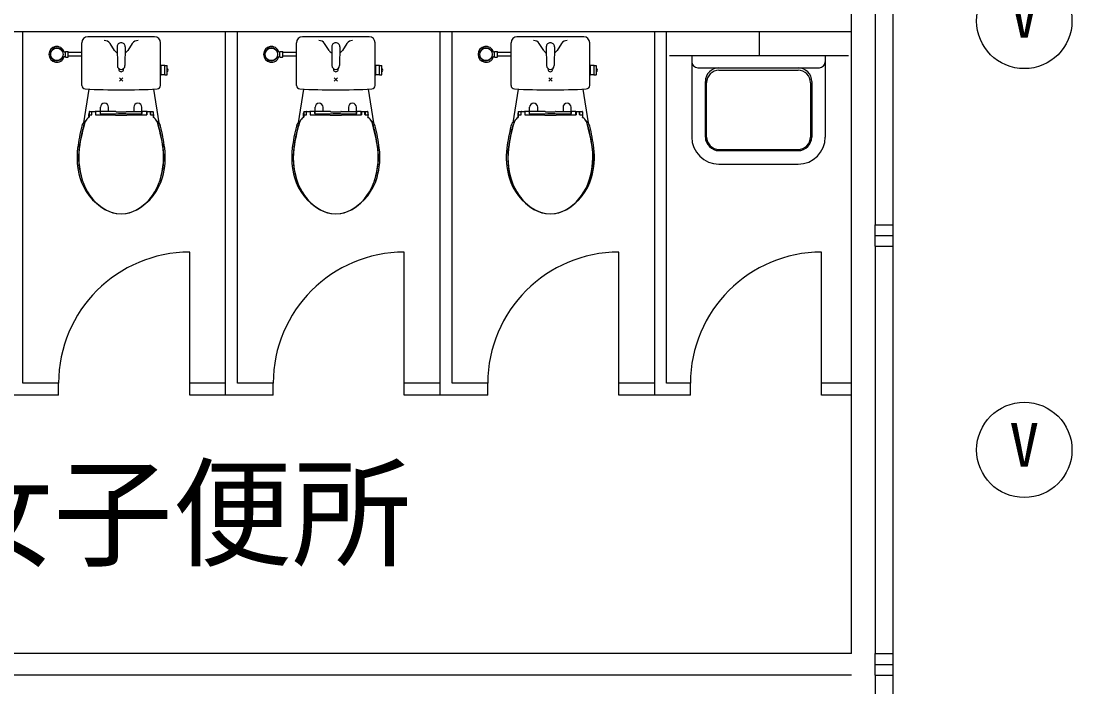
# Model space of a CAD drawing. Units: millimetres at full size, sheet at 1:100. Extents: x -84100 to 167013, y -59450 to 59350.
# Drawn here: x -19736 to -15328, y 35705 to 38500 of the extents above; entities that cross this region are included whole.
import ezdxf
from ezdxf.enums import TextEntityAlignment as Align

# ---------------------------------------------------------------- set-up
doc = ezdxf.new("R2010")
doc.units = ezdxf.units.MM
doc.header["$LTSCALE"] = 100
for name, color, linetype, lineweight in [('0-4_通り芯', 3, 'Continuous', 9), ('0-7_作図線', 7, 'Continuous', 9), ('0-B_部屋面積', 4, 'Continuous', 9), ('3-3', 4, 'Continuous', 9)]:
    doc.layers.add(name, color=color, linetype=linetype, lineweight=lineweight)
doc.layers.add('1-E', color=7, linetype='Continuous')
doc.styles.add('ＭＳ ゴシック', font='')
doc.styles.get('ＭＳ ゴシック').set_extended_font_data('MS Gothic')

msp = doc.modelspace()

# ---------------------------------------------------------------- linework, layer by layer
at = {"layer": '0-4_通り芯'}
for p, q in [((-16253.5, 35845.1), (-16253.5, 41200.1)), ((-16153.5, 39355.1), (-16153.5, 37645.1)), ((-16078.5, 37645.1), (-16078.5, 39355.1)), ((-16253.5, 38455.1), (-22443.5, 38455.1)), ((-16153.5, 37555.1), (-16153.5, 35845.1)), ((-16078.5, 35845.1), (-16078.5, 37555.1)), ((-16253.5, 35845.1), (-22308.5, 35845.1)), ((-16253.5, 35755.1), (-22398.5, 35755.1)), ((-16153.5, 35755.1), (-16153.5, 34045.1)), ((-16078.5, 34045.1), (-16078.5, 35755.1))]:
    msp.add_line(p, q, dxfattribs=at)
at = {"layer": '0-7_作図線'}
for p, q in [((-16153.5, 37555.1), (-16153.5, 37645.1)), ((-16153.5, 37645.1), (-16078.5, 37645.1)), ((-16078.5, 37555.1), (-16078.5, 37645.1)), ((-16153.5, 37600.1), (-16078.5, 37600.1)), ((-16153.5, 37555.1), (-16078.5, 37555.1)), ((-16153.5, 35755.1), (-16153.5, 35845.1)), ((-16153.5, 35845.1), (-16078.5, 35845.1)), ((-16078.5, 35755.1), (-16078.5, 35845.1)), ((-16153.5, 35800.1), (-16078.5, 35800.1)), ((-16153.5, 35755.1), (-16078.5, 35755.1))]:
    msp.add_line(p, q, dxfattribs=at)
at = {"layer": '0-B_部屋面積'}
for p, q in [((-19728.5, 36980.1), (-19728.5, 38455.1)), ((-19176, 38434.1), (-19456, 38434.1)), ((-18878.5, 36930.1), (-18878.5, 38455.1)), ((-18828.5, 36980.1), (-18828.5, 38455.1)), ((-18276, 38434.1), (-18556, 38434.1)), ((-17978.5, 36930.1), (-17978.5, 38455.1)), ((-17928.5, 36980.1), (-17928.5, 38455.1)), ((-17376, 38434.1), (-17656, 38434.1)), ((-17078.5, 36930.1), (-17078.5, 38455.1)), ((-17028.5, 36980.1), (-17028.5, 38455.1)), ((-16641, 38455.1), (-16641, 38355.1)), ((-19481, 38229.9), (-19481, 38409.1)), ((-19344, 38376.5), (-19362.7, 38406.1)), ((-19333, 38391.9), (-19332, 38313)), ((-19299, 38391.9), (-19300, 38313)), ((-19269.4, 38406.1), (-19288.1, 38376.5)), ((-19151, 38229.9), (-19151, 38409.1)), ((-18581, 38229.9), (-18581, 38409.1)), ((-18444, 38376.5), (-18462.7, 38406.1)), ((-18433, 38391.9), (-18432, 38313)), ((-18399, 38391.9), (-18400, 38313)), ((-18369.4, 38406.1), (-18388.1, 38376.5)), ((-18251, 38229.9), (-18251, 38409.1)), ((-17681, 38229.9), (-17681, 38409.1)), ((-17544, 38376.5), (-17562.7, 38406.1)), ((-17533, 38391.9), (-17532, 38313)), ((-17499, 38391.9), (-17500, 38313)), ((-17469.4, 38406.1), (-17488.1, 38376.5)), ((-17351, 38229.9), (-17351, 38409.1)), ((-19550, 38371), (-19549.3, 38371.8)), ((-19550, 38349), (-19550, 38371)), ((-19550, 38349), (-19549.3, 38348.3)), ((-19549.3, 38371.8), (-19538.8, 38371.8)), ((-19549.3, 38348.3), (-19538.8, 38348.3)), ((-19538, 38371), (-19538.8, 38371.8)), ((-19538, 38349), (-19538.8, 38348.3)), ((-19538, 38349), (-19538, 38371)), ((-19481, 38367.4), (-19538, 38367.4)), ((-19481, 38352.8), (-19538, 38352.8)), ((-18650, 38371), (-18649.3, 38371.8)), ((-18650, 38349), (-18650, 38371)), ((-18650, 38349), (-18649.3, 38348.3)), ((-18649.3, 38371.8), (-18638.8, 38371.8)), ((-18649.3, 38348.3), (-18638.8, 38348.3)), ((-18638, 38371), (-18638.8, 38371.8)), ((-18638, 38349), (-18638.8, 38348.3)), ((-18638, 38349), (-18638, 38371)), ((-18581, 38367.4), (-18638, 38367.4)), ((-18581, 38352.8), (-18638, 38352.8)), ((-17750, 38371), (-17749.3, 38371.8)), ((-17750, 38349), (-17750, 38371)), ((-17750, 38349), (-17749.3, 38348.3)), ((-17749.3, 38371.8), (-17738.8, 38371.8)), ((-17749.3, 38348.3), (-17738.8, 38348.3)), ((-17738, 38371), (-17738.8, 38371.8)), ((-17738, 38349), (-17738.8, 38348.3)), ((-17738, 38349), (-17738, 38371)), ((-17681, 38367.4), (-17738, 38367.4)), ((-17681, 38352.8), (-17738, 38352.8)), ((-17016, 38355.1), (-16266, 38355.1)), ((-16923, 38355.1), (-16923, 38013.1)), ((-16363, 38355.1), (-16363, 38013.1)), ((-19149, 38309.6), (-19151, 38309.6)), ((-19149, 38312.6), (-19149, 38274.6)), ((-19133.3, 38313.1), (-19148, 38313.6)), ((-19133, 38274.3), (-19133, 38312.8)), ((-19133, 38312.8), (-19124, 38312.8)), ((-19123, 38275.3), (-19123, 38311.8)), ((-18249, 38309.6), (-18251, 38309.6)), ((-18249, 38312.6), (-18249, 38274.6)), ((-18233.3, 38313.1), (-18248, 38313.6)), ((-18233, 38274.3), (-18233, 38312.8)), ((-18233, 38312.8), (-18224, 38312.8)), ((-18223, 38275.3), (-18223, 38311.8)), ((-17349, 38309.6), (-17351, 38309.6)), ((-17349, 38312.6), (-17349, 38274.6)), ((-17333.3, 38313.1), (-17348, 38313.6)), ((-17333, 38274.3), (-17333, 38312.8)), ((-17333, 38312.8), (-17324, 38312.8)), ((-17323, 38275.3), (-17323, 38311.8)), ((-16898, 38304.1), (-16388, 38304.1)), ((-19308.9, 38262.2), (-19323.1, 38248)), ((-19308.9, 38248), (-19323.1, 38262.2)), ((-19149, 38277.6), (-19151, 38277.6)), ((-19133.3, 38274.1), (-19148, 38273.6)), ((-19133, 38274.3), (-19124, 38274.3)), ((-18408.9, 38262.2), (-18423.1, 38248)), ((-18408.9, 38248), (-18423.1, 38262.2)), ((-18249, 38277.6), (-18251, 38277.6)), ((-18233.3, 38274.1), (-18248, 38273.6)), ((-18233, 38274.3), (-18224, 38274.3)), ((-17508.9, 38262.2), (-17523.1, 38248)), ((-17508.9, 38248), (-17523.1, 38262.2)), ((-17349, 38277.6), (-17351, 38277.6)), ((-17333.3, 38274.1), (-17348, 38273.6)), ((-17333, 38274.3), (-17324, 38274.3)), ((-16809, 38293.1), (-16477, 38293.1)), ((-19451.5, 38214.1), (-19474.1, 38073.1)), ((-19180.5, 38214.1), (-19157.9, 38073.1)), ((-18551.5, 38214.1), (-18574.1, 38073.1)), ((-18280.5, 38214.1), (-18257.9, 38073.1)), ((-17651.5, 38214.1), (-17674.1, 38073.1)), ((-17380.5, 38214.1), (-17357.9, 38073.1)), ((-16866, 38013.1), (-16866, 38246.1)), ((-16861, 38013.1), (-16861, 38241.1)), ((-16425, 38241.1), (-16425, 38013.1)), ((-16420, 38246.1), (-16420, 38013.1)), ((-19403, 38110.4), (-19403, 38138.1)), ((-19369.1, 38120.1), (-19369.1, 38125.1)), ((-19369, 38125.1), (-19369, 38138.1)), ((-19263, 38138.1), (-19263, 38125.1)), ((-19262.9, 38125.1), (-19262.9, 38120.1)), ((-19229, 38110.4), (-19229, 38138.1)), ((-18503, 38110.4), (-18503, 38138.1)), ((-18469.1, 38120.1), (-18469.1, 38125.1)), ((-18469, 38125.1), (-18469, 38138.1)), ((-18363, 38138.1), (-18363, 38125.1)), ((-18362.9, 38125.1), (-18362.9, 38120.1)), ((-18329, 38110.4), (-18329, 38138.1)), ((-17603, 38110.4), (-17603, 38138.1)), ((-17569.1, 38120.1), (-17569.1, 38125.1)), ((-17569, 38125.1), (-17569, 38138.1)), ((-17463, 38138.1), (-17463, 38125.1)), ((-17462.9, 38125.1), (-17462.9, 38120.1)), ((-17429, 38110.4), (-17429, 38138.1)), ((-19450.5, 38119.1), (-19450.5, 38097.3)), ((-19450.5, 38106.1), (-19440.5, 38106.1)), ((-19449.5, 38120.1), (-19438.7, 38120.1)), ((-19448.8, 38106.1), (-19440.7, 38106.3)), ((-19438.7, 38108.3), (-19438.7, 38120.1)), ((-19438.5, 38108.1), (-19438.5, 38119.1)), ((-19437.5, 38120.1), (-19424.5, 38120.1)), ((-19423.5, 38119.1), (-19423.5, 38105.7)), ((-19423.5, 38105.7), (-19423.3, 38105.7)), ((-19423.3, 38119.1), (-19423.3, 38105.7)), ((-19423.3, 38105.7), (-19346, 38105.7)), ((-19404.3, 38120.1), (-19422.3, 38120.1)), ((-19403.3, 38111.4), (-19403.3, 38119.1)), ((-19339, 38120.1), (-19402, 38120.1)), ((-19327, 38110.1), (-19401.2, 38109.4)), ((-19334.7, 38119.1), (-19297.4, 38119.1)), ((-19316, 38110.1), (-19327, 38110.1)), ((-19305, 38110.1), (-19316, 38110.1)), ((-19296, 38110), (-19305, 38110.1)), ((-19230.8, 38109.4), (-19296, 38110)), ((-19293, 38120.1), (-19230, 38120.1)), ((-19286, 38105.7), (-19208.8, 38105.7)), ((-19228.8, 38119.1), (-19228.8, 38111.4)), ((-19209.8, 38120.1), (-19227.8, 38120.1)), ((-19208.8, 38105.7), (-19208.8, 38119.1)), ((-19208.8, 38105.7), (-19208.5, 38105.7)), ((-19208.5, 38119.1), (-19208.5, 38105.7)), ((-19207.5, 38120.1), (-19194.5, 38120.1)), ((-19193.5, 38108.1), (-19193.5, 38119.1)), ((-19193.3, 38120.1), (-19193.3, 38108.3)), ((-19193.3, 38120.1), (-19182.5, 38120.1)), ((-19191.5, 38106.1), (-19181.5, 38106.1)), ((-19191.4, 38106.3), (-19183.2, 38106.1)), ((-19181.5, 38119.1), (-19181.5, 38097.3)), ((-18550.5, 38119.1), (-18550.5, 38097.3)), ((-18550.5, 38106.1), (-18540.5, 38106.1)), ((-18549.5, 38120.1), (-18538.7, 38120.1)), ((-18548.8, 38106.1), (-18540.7, 38106.3)), ((-18538.7, 38108.3), (-18538.7, 38120.1)), ((-18538.5, 38108.1), (-18538.5, 38119.1)), ((-18537.5, 38120.1), (-18524.5, 38120.1)), ((-18523.5, 38119.1), (-18523.5, 38105.7)), ((-18523.5, 38105.7), (-18523.3, 38105.7)), ((-18523.3, 38119.1), (-18523.3, 38105.7)), ((-18523.3, 38105.7), (-18446, 38105.7)), ((-18504.3, 38120.1), (-18522.3, 38120.1)), ((-18503.3, 38111.4), (-18503.3, 38119.1)), ((-18439, 38120.1), (-18502, 38120.1)), ((-18427, 38110.1), (-18501.2, 38109.4)), ((-18434.7, 38119.1), (-18397.4, 38119.1)), ((-18416, 38110.1), (-18427, 38110.1)), ((-18405, 38110.1), (-18416, 38110.1)), ((-18396, 38110), (-18405, 38110.1)), ((-18330.8, 38109.4), (-18396, 38110)), ((-18393, 38120.1), (-18330, 38120.1)), ((-18386, 38105.7), (-18308.8, 38105.7)), ((-18328.8, 38119.1), (-18328.8, 38111.4)), ((-18309.8, 38120.1), (-18327.8, 38120.1)), ((-18308.8, 38105.7), (-18308.8, 38119.1)), ((-18308.8, 38105.7), (-18308.5, 38105.7)), ((-18308.5, 38119.1), (-18308.5, 38105.7)), ((-18307.5, 38120.1), (-18294.5, 38120.1)), ((-18293.5, 38108.1), (-18293.5, 38119.1)), ((-18293.3, 38120.1), (-18293.3, 38108.3)), ((-18293.3, 38120.1), (-18282.5, 38120.1)), ((-18291.5, 38106.1), (-18281.5, 38106.1)), ((-18291.4, 38106.3), (-18283.2, 38106.1)), ((-18281.5, 38119.1), (-18281.5, 38097.3)), ((-17650.5, 38119.1), (-17650.5, 38097.3)), ((-17650.5, 38106.1), (-17640.5, 38106.1)), ((-17649.5, 38120.1), (-17638.7, 38120.1)), ((-17648.8, 38106.1), (-17640.7, 38106.3)), ((-17638.7, 38108.3), (-17638.7, 38120.1)), ((-17638.5, 38108.1), (-17638.5, 38119.1)), ((-17637.5, 38120.1), (-17624.5, 38120.1)), ((-17623.5, 38119.1), (-17623.5, 38105.7)), ((-17623.5, 38105.7), (-17623.3, 38105.7)), ((-17623.3, 38119.1), (-17623.3, 38105.7)), ((-17623.3, 38105.7), (-17546, 38105.7)), ((-17604.3, 38120.1), (-17622.3, 38120.1)), ((-17603.3, 38111.4), (-17603.3, 38119.1)), ((-17539, 38120.1), (-17602, 38120.1)), ((-17527, 38110.1), (-17601.2, 38109.4)), ((-17534.7, 38119.1), (-17497.4, 38119.1)), ((-17516, 38110.1), (-17527, 38110.1)), ((-17505, 38110.1), (-17516, 38110.1)), ((-17496, 38110), (-17505, 38110.1)), ((-17430.8, 38109.4), (-17496, 38110)), ((-17493, 38120.1), (-17430, 38120.1)), ((-17486, 38105.7), (-17408.8, 38105.7)), ((-17428.8, 38119.1), (-17428.8, 38111.4)), ((-17409.8, 38120.1), (-17427.8, 38120.1)), ((-17408.8, 38105.7), (-17408.8, 38119.1)), ((-17408.8, 38105.7), (-17408.5, 38105.7)), ((-17408.5, 38119.1), (-17408.5, 38105.7)), ((-17407.5, 38120.1), (-17394.5, 38120.1)), ((-17393.5, 38108.1), (-17393.5, 38119.1)), ((-17393.3, 38120.1), (-17393.3, 38108.3)), ((-17393.3, 38120.1), (-17382.5, 38120.1)), ((-17391.5, 38106.1), (-17381.5, 38106.1)), ((-17391.4, 38106.3), (-17383.2, 38106.1)), ((-17381.5, 38119.1), (-17381.5, 38097.3)), ((-16809, 37961.1), (-16477, 37961.1)), ((-16809, 37956.1), (-16477, 37956.1)), ((-16809, 37899.1), (-16477, 37899.1)), ((-19028.5, 36930.1), (-19028.5, 37530.1)), ((-18128.5, 36930.1), (-18128.5, 37530.1)), ((-17228.5, 36930.1), (-17228.5, 37530.1)), ((-19578.5, 36980.1), (-19728.5, 36980.1)), ((-19578.5, 36930.1), (-19578.5, 36980.1)), ((-18878.5, 36980.1), (-19028.5, 36980.1)), ((-18678.5, 36980.1), (-18828.5, 36980.1)), ((-18678.5, 36930.1), (-18678.5, 36980.1)), ((-17978.5, 36980.1), (-18128.5, 36980.1)), ((-17778.5, 36980.1), (-17928.5, 36980.1)), ((-17778.5, 36930.1), (-17778.5, 36980.1)), ((-17078.5, 36980.1), (-17228.5, 36980.1)), ((-16928.5, 36980.1), (-17028.5, 36980.1)), ((-16928.5, 36930.1), (-16928.5, 36980.1)), ((-16253.5, 36980.1), (-16378.5, 36980.1)), ((-19578.5, 36930.1), (-19778.5, 36930.1)), ((-18878.5, 36930.1), (-19028.5, 36930.1)), ((-18678.5, 36930.1), (-18878.5, 36930.1)), ((-17978.5, 36930.1), (-18128.5, 36930.1)), ((-17778.5, 36930.1), (-17978.5, 36930.1)), ((-17078.5, 36930.1), (-17228.5, 36930.1)), ((-16928.5, 36930.1), (-17078.5, 36930.1))]:
    msp.add_line(p, q, dxfattribs=at)
for points in [[(-19346, 38105.7), (-19345, 38105.7), (-19343.9, 38105.7), (-19342.6, 38105.7), (-19341.2, 38105.7), (-19339.6, 38105.6), (-19337.9, 38105.6), (-19336, 38105.6), (-19334, 38105.6), (-19331.8, 38105.6), (-19329.5, 38105.6), (-19327, 38105.6), (-19321.5, 38105.6), (-19316, 38105.6), (-19310.5, 38105.6), (-19305, 38105.6), (-19302.5, 38105.6), (-19300.2, 38105.6), (-19298.1, 38105.6), (-19296, 38105.6), (-19294.1, 38105.6), (-19292.4, 38105.6), (-19290.8, 38105.7), (-19289.4, 38105.7), (-19288.1, 38105.7), (-19287, 38105.7), (-19286, 38105.7)], [(-18446, 38105.7), (-18445, 38105.7), (-18443.9, 38105.7), (-18442.6, 38105.7), (-18441.2, 38105.7), (-18439.6, 38105.6), (-18437.9, 38105.6), (-18436, 38105.6), (-18434, 38105.6), (-18431.8, 38105.6), (-18429.5, 38105.6), (-18427, 38105.6), (-18421.5, 38105.6), (-18416, 38105.6), (-18410.5, 38105.6), (-18405, 38105.6), (-18402.5, 38105.6), (-18400.2, 38105.6), (-18398.1, 38105.6), (-18396, 38105.6), (-18394.1, 38105.6), (-18392.4, 38105.6), (-18390.8, 38105.7), (-18389.4, 38105.7), (-18388.1, 38105.7), (-18387, 38105.7), (-18386, 38105.7)], [(-17546, 38105.7), (-17545, 38105.7), (-17543.9, 38105.7), (-17542.6, 38105.7), (-17541.2, 38105.7), (-17539.6, 38105.6), (-17537.9, 38105.6), (-17536, 38105.6), (-17534, 38105.6), (-17531.8, 38105.6), (-17529.5, 38105.6), (-17527, 38105.6), (-17521.5, 38105.6), (-17516, 38105.6), (-17510.5, 38105.6), (-17505, 38105.6), (-17502.5, 38105.6), (-17500.2, 38105.6), (-17498.1, 38105.6), (-17496, 38105.6), (-17494.1, 38105.6), (-17492.4, 38105.6), (-17490.8, 38105.7), (-17489.4, 38105.7), (-17488.1, 38105.7), (-17487, 38105.7), (-17486, 38105.7)], [(-16253.5, 36930.1), (-16378.5, 36930.1), (-16378.5, 37530.1)]]:
    msp.add_lwpolyline(points, dxfattribs=at)
for centre in [(-19586, 38360.1), (-18686, 38360.1), (-17786, 38360.1)]:
    msp.add_circle(centre, 26.2, dxfattribs=at)
for centre, radius, start, end in [((-19456, 38409.1), 25, 90, 180), ((-19176, 38409.1), 25, 0, 90), ((-18556, 38409.1), 25, 90, 180), ((-18276, 38409.1), 25, 0, 90), ((-17656, 38409.1), 25, 90, 180), ((-17376, 38409.1), 25, 0, 90), ((-19586, 38360.1), 33, 19.0987, 340.7532), ((-19386.6, 38388.1), 30, 37, 90), ((-19316, 38392.1), 17, 90, 180.7285), ((-19316, 38392.1), 17, 359.2714, 90), ((-19245.4, 38388.1), 30, 90, 143), ((-18686, 38360.1), 33, 19.0987, 340.7532), ((-18486.6, 38388.1), 30, 37, 90), ((-18416, 38392.1), 17, 90, 180.7285), ((-18416, 38392.1), 17, 359.2714, 90), ((-18345.4, 38388.1), 30, 90, 143), ((-17786, 38360.1), 33, 19.0987, 340.7532), ((-17586.6, 38388.1), 30, 37, 90), ((-17516, 38392.1), 17, 90, 180.7285), ((-17516, 38392.1), 17, 359.2714, 90), ((-17445.4, 38388.1), 30, 90, 143), ((-19586, 38360.1), 27, 39.9937, 319.8582), ((-19550.1, 38329.8), 20, 90, 139.8582), ((-19550, 38390.3), 20, 219.9937, 270), ((-19316, 38394.1), 33, 212.1017, 239.6694), ((-19316, 38394.1), 33, 300.3305, 327.8983), ((-18686, 38360.1), 27, 39.9937, 319.8582), ((-18650.1, 38329.8), 20, 90, 139.8582), ((-18650, 38390.3), 20, 219.9937, 270), ((-18416, 38394.1), 33, 212.1017, 239.6694), ((-18416, 38394.1), 33, 300.3305, 327.8983), ((-17786, 38360.1), 27, 39.9937, 319.8582), ((-17750.1, 38329.8), 20, 90, 139.8582), ((-17750, 38390.3), 20, 219.9937, 270), ((-17516, 38394.1), 33, 212.1017, 239.6694), ((-17516, 38394.1), 33, 300.3305, 327.8983), ((-19316, 38313), 16, 180, 0), ((-19148, 38312.6), 1, 88.2101, 180), ((-19133.3, 38312.8), 0.3, 0, 88.2101), ((-19124, 38311.8), 1, 0, 90), ((-18416, 38313), 16, 180, 0), ((-18248, 38312.6), 1, 88.2101, 180), ((-18233.3, 38312.8), 0.3, 0, 88.2101), ((-18224, 38311.8), 1, 0, 90), ((-17516, 38313), 16, 180, 0), ((-17348, 38312.6), 1, 88.2101, 180), ((-17333.3, 38312.8), 0.3, 0, 88.2101), ((-17324, 38311.8), 1, 0, 90), ((-16898, 38329.1), 25, 180, 270), ((-16809, 38246.1), 57, 89.9637, 180), ((-16477, 38246.1), 57, 0, 90.0363), ((-16388, 38329.1), 25, 270, 0), ((-19316, 38297.1), 10, 162.1567, 17.8433), ((-19148, 38274.6), 1, 180, 271.7899), ((-19133.3, 38274.4), 0.3, 271.7899, 360), ((-19124, 38275.3), 1, 270, 0), ((-19127.3, 38293.6), 8.3, 301.203, 58.7969), ((-18416, 38297.1), 10, 162.1567, 17.8433), ((-18248, 38274.6), 1, 180, 271.7899), ((-18233.3, 38274.4), 0.3, 271.7899, 360), ((-18224, 38275.3), 1, 270, 0), ((-18227.3, 38293.6), 8.3, 301.203, 58.7969), ((-17516, 38297.1), 10, 162.1567, 17.8433), ((-17348, 38274.6), 1, 180, 271.7899), ((-17333.3, 38274.4), 0.3, 271.7899, 360), ((-17324, 38275.3), 1, 270, 0), ((-17327.3, 38293.6), 8.3, 301.203, 58.7969), ((-16809, 38241.1), 52, 90, 180), ((-16477, 38241.1), 52, 0, 90), ((-19466, 38229.9), 15, 180, 267.1187), ((-19316, 41211.1), 3000, 267.1196, 270), ((-19316, 41211.1), 3000, 270, 272.8804), ((-19166, 38229.9), 15, 272.8773, 359.9998), ((-18566, 38229.9), 15, 180, 267.1187), ((-18416, 41211.1), 3000, 267.1196, 270), ((-18416, 41211.1), 3000, 270, 272.8804), ((-18266, 38229.9), 15, 272.8773, 359.9998), ((-17666, 38229.9), 15, 180, 267.1187), ((-17516, 41211.1), 3000, 267.1196, 270), ((-17516, 41211.1), 3000, 270, 272.8804), ((-17366, 38229.9), 15, 272.8773, 359.9998), ((-19386, 38138.1), 17, 0, 180), ((-19246, 38138.1), 17, 0, 180), ((-18486, 38138.1), 17, 0, 180), ((-18346, 38138.1), 17, 0, 180), ((-17586, 38138.1), 17, 0, 180), ((-17446, 38138.1), 17, 0, 180), ((-19434.8, 38064.2), 35, 119.483, 152.7403), ((-19422.8, 38106.1), 30, 157.4597, 200.2406), ((-19453.5, 38097.3), 3, 299.483, 328.6076), ((-19453.5, 38097.3), 3, 328.6076, 360), ((-19449.5, 38119.1), 1, 90, 180), ((-19449.5, 38105.1), 1, 90, 180), ((-19440.7, 38108.3), 2, 271.7013, 360), ((-19440.5, 38108.1), 2, 270, 0), ((-19437.5, 38119.1), 1, 90, 180), ((-19424.5, 38119.1), 1, 0, 90), ((-19422.3, 38119.1), 1, 90, 180), ((-19404.3, 38119.1), 1, 0, 90), ((-19401.3, 38111.4), 2, 180, 208.955), ((-19401.3, 38111.4), 2, 208.955, 270.9538), ((-19402, 38119.1), 1, 90, 180), ((-19339, 38115.1), 5, 64.1581, 90), ((-19334.7, 38124.1), 5, 244.1581, 270), ((-19297.4, 38124.1), 5, 270, 295.8419), ((-19293, 38115.1), 5, 90, 115.8419), ((-19230.8, 38111.4), 2, 269.0234, 331.0449), ((-19230, 38119.1), 1, 0, 90), ((-19230.8, 38111.4), 2, 331.045, 360), ((-19227.8, 38119.1), 1, 90, 180), ((-19209.8, 38119.1), 1, 0, 90), ((-19207.5, 38119.1), 1, 90, 180), ((-19194.5, 38119.1), 1, 0, 90), ((-19191.5, 38108.1), 2, 180, 270), ((-19191.3, 38108.3), 2, 180, 268.2986), ((-19182.5, 38119.1), 1, 0, 90), ((-19182.5, 38105.1), 1, 0, 90), ((-19209.2, 38106.1), 30, 339.7594, 22.5403), ((-19178.5, 38097.3), 3, 180, 211.3923), ((-19178.5, 38097.3), 3, 211.3923, 240.517), ((-19197.2, 38064.2), 35, 27.2597, 60.517), ((-18534.8, 38064.2), 35, 119.483, 152.7403), ((-18522.8, 38106.1), 30, 157.4597, 200.2406), ((-18553.5, 38097.3), 3, 299.483, 328.6076), ((-18553.5, 38097.3), 3, 328.6076, 360), ((-18549.5, 38119.1), 1, 90, 180), ((-18549.5, 38105.1), 1, 90, 180), ((-18540.7, 38108.3), 2, 271.7013, 360), ((-18540.5, 38108.1), 2, 270, 0), ((-18537.5, 38119.1), 1, 90, 180), ((-18524.5, 38119.1), 1, 0, 90), ((-18522.3, 38119.1), 1, 90, 180), ((-18504.3, 38119.1), 1, 0, 90), ((-18501.3, 38111.4), 2, 180, 208.955), ((-18501.3, 38111.4), 2, 208.955, 270.9538), ((-18502, 38119.1), 1, 90, 180), ((-18439, 38115.1), 5, 64.1581, 90), ((-18434.7, 38124.1), 5, 244.1581, 270), ((-18397.4, 38124.1), 5, 270, 295.8419), ((-18393, 38115.1), 5, 90, 115.8419), ((-18330.8, 38111.4), 2, 269.0234, 331.0449), ((-18330, 38119.1), 1, 0, 90), ((-18330.8, 38111.4), 2, 331.045, 360), ((-18327.8, 38119.1), 1, 90, 180), ((-18309.8, 38119.1), 1, 0, 90), ((-18307.5, 38119.1), 1, 90, 180), ((-18294.5, 38119.1), 1, 0, 90), ((-18291.5, 38108.1), 2, 180, 270), ((-18291.3, 38108.3), 2, 180, 268.2986), ((-18282.5, 38119.1), 1, 0, 90), ((-18282.5, 38105.1), 1, 0, 90), ((-18309.2, 38106.1), 30, 339.7594, 22.5403), ((-18278.5, 38097.3), 3, 180, 211.3923), ((-18278.5, 38097.3), 3, 211.3923, 240.517), ((-18297.2, 38064.2), 35, 27.2597, 60.517), ((-17634.8, 38064.2), 35, 119.483, 152.7403), ((-17622.8, 38106.1), 30, 157.4597, 200.2406), ((-17653.5, 38097.3), 3, 299.483, 328.6076), ((-17653.5, 38097.3), 3, 328.6076, 360), ((-17649.5, 38119.1), 1, 90, 180), ((-17649.5, 38105.1), 1, 90, 180), ((-17640.7, 38108.3), 2, 271.7013, 360), ((-17640.5, 38108.1), 2, 270, 0), ((-17637.5, 38119.1), 1, 90, 180), ((-17624.5, 38119.1), 1, 0, 90), ((-17622.3, 38119.1), 1, 90, 180), ((-17604.3, 38119.1), 1, 0, 90), ((-17601.3, 38111.4), 2, 180, 208.955), ((-17601.3, 38111.4), 2, 208.955, 270.9538), ((-17602, 38119.1), 1, 90, 180), ((-17539, 38115.1), 5, 64.1581, 90), ((-17534.7, 38124.1), 5, 244.1581, 270), ((-17497.4, 38124.1), 5, 270, 295.8419), ((-17493, 38115.1), 5, 90, 115.8419), ((-17430.8, 38111.4), 2, 269.0234, 331.0449), ((-17430, 38119.1), 1, 0, 90), ((-17430.8, 38111.4), 2, 331.045, 360), ((-17427.8, 38119.1), 1, 90, 180), ((-17409.8, 38119.1), 1, 0, 90), ((-17407.5, 38119.1), 1, 90, 180), ((-17394.5, 38119.1), 1, 0, 90), ((-17391.5, 38108.1), 2, 180, 270), ((-17391.3, 38108.3), 2, 180, 268.2986), ((-17382.5, 38119.1), 1, 0, 90), ((-17382.5, 38105.1), 1, 0, 90), ((-17409.2, 38106.1), 30, 339.7594, 22.5403), ((-17378.5, 38097.3), 3, 180, 211.3923), ((-17378.5, 38097.3), 3, 211.3923, 240.517), ((-17397.2, 38064.2), 35, 27.2597, 60.517), ((-18705, 37865.7), 800, 166.0171, 172.7344), ((-18660.5, 37851.7), 840, 165.6984, 171.8559), ((-18641.8, 37836.6), 860, 163.9895, 170.2508), ((-19447.3, 38050.6), 35, 122.1422, 166.0171), ((-19440.5, 38050.6), 35, 145.9236, 165.6984), ((-19434.8, 38064.2), 35, 152.7403, 163.9895), ((-19184.7, 38050.6), 35, 13.9829, 57.8578), ((-19197.2, 38064.2), 35, 16.0105, 27.2597), ((-19990.2, 37836.6), 860, 9.7492, 16.0105), ((-19191.5, 38050.6), 35, 14.3016, 34.0763), ((-19971.6, 37851.7), 840, 8.144, 14.3016), ((-19927.1, 37865.7), 800, 7.2656, 13.9829), ((-17805, 37865.7), 800, 166.0171, 172.7344), ((-17760.5, 37851.7), 840, 165.6984, 171.8559), ((-17741.8, 37836.6), 860, 163.9895, 170.2508), ((-18547.3, 38050.6), 35, 122.1422, 166.0171), ((-18540.5, 38050.6), 35, 145.9236, 165.6984), ((-18534.8, 38064.2), 35, 152.7403, 163.9895), ((-18284.7, 38050.6), 35, 13.9829, 57.8578), ((-18297.2, 38064.2), 35, 16.0105, 27.2597), ((-19090.2, 37836.6), 860, 9.7492, 16.0105), ((-18291.5, 38050.6), 35, 14.3016, 34.0763), ((-19071.6, 37851.7), 840, 8.144, 14.3016), ((-19027.1, 37865.7), 800, 7.2656, 13.9829), ((-16905, 37865.7), 800, 166.0171, 172.7344), ((-16860.5, 37851.7), 840, 165.6984, 171.8559), ((-16841.8, 37836.6), 860, 163.9895, 170.2508), ((-17647.3, 38050.6), 35, 122.1422, 166.0171), ((-17640.5, 38050.6), 35, 145.9236, 165.6984), ((-17634.8, 38064.2), 35, 152.7403, 163.9895), ((-17384.7, 38050.6), 35, 13.9829, 57.8578), ((-17397.2, 38064.2), 35, 16.0105, 27.2597), ((-18190.2, 37836.6), 860, 9.7492, 16.0105), ((-17391.5, 38050.6), 35, 14.3016, 34.0763), ((-18171.6, 37851.7), 840, 8.144, 14.3016), ((-18127.1, 37865.7), 800, 7.2656, 13.9829), ((-16809, 38013.1), 114, 180, 270), ((-16809, 38013.1), 57, 180, 270), ((-16809, 38013.1), 52, 180, 270), ((-16477, 38013.1), 57, 270, 0), ((-16477, 38013.1), 52, 270, 0), ((-16477, 38013.1), 114, 270, 0), ((-19194, 37928.1), 307, 172.7344, 196.0572), ((-19194, 37928.1), 301, 171.8559, 198.7834), ((-19174, 37928.1), 320, 170.2508, 197.5017), ((-19438, 37928.1), 301, 341.2166, 8.144), ((-19458, 37928.1), 320, 342.4982, 9.7492), ((-19438, 37928.1), 307, 343.9428, 7.2656), ((-18294, 37928.1), 307, 172.7344, 196.0572), ((-18294, 37928.1), 301, 171.8559, 198.7834), ((-18274, 37928.1), 320, 170.2508, 197.5017), ((-18538, 37928.1), 301, 341.2166, 8.144), ((-18558, 37928.1), 320, 342.4982, 9.7492), ((-18538, 37928.1), 307, 343.9428, 7.2656), ((-17394, 37928.1), 307, 172.7344, 196.0572), ((-17394, 37928.1), 301, 171.8559, 198.7834), ((-17374, 37928.1), 320, 170.2508, 197.5017), ((-17638, 37928.1), 301, 341.2166, 8.144), ((-17658, 37928.1), 320, 342.4982, 9.7492), ((-17638, 37928.1), 307, 343.9428, 7.2656), ((-19270.9, 37906), 227, 196.0572, 239.9109), ((-19264.6, 37899.5), 225, 197.5017, 234.263), ((-19361.1, 37906), 227, 300.0891, 343.9428), ((-19367.4, 37899.5), 225, 305.737, 342.4982), ((-18370.9, 37906), 227, 196.0572, 239.9109), ((-18364.6, 37899.5), 225, 197.5017, 234.263), ((-18461.1, 37906), 227, 300.0891, 343.9428), ((-18467.4, 37899.5), 225, 305.737, 342.4982), ((-17470.9, 37906), 227, 196.0572, 239.9109), ((-17464.6, 37899.5), 225, 197.5017, 234.263), ((-17561.1, 37906), 227, 300.0891, 343.9428), ((-17567.4, 37899.5), 225, 305.737, 342.4982), ((-19316, 37828.1), 137, 234.263, 305.737), ((-19316, 37828.1), 137, 239.9109, 300.089), ((-18416, 37828.1), 137, 234.263, 305.737), ((-18416, 37828.1), 137, 239.9109, 300.089), ((-17516, 37828.1), 137, 234.263, 305.737), ((-17516, 37828.1), 137, 239.9109, 300.089), ((-19028.5, 36980.1), 550, 90, 180), ((-18128.5, 36980.1), 550, 90, 180), ((-17228.5, 36980.1), 550, 90, 180), ((-16378.5, 36980.1), 550, 90, 180)]:
    msp.add_arc(centre, radius, start, end, dxfattribs=at)
at = {"layer": '3-3'}
for centre in [(-15528.5, 38500.1), (-15528.5, 36700.1)]:
    msp.add_circle(centre, 200, dxfattribs=at)

# ---------------------------------------------------------------- texts
at = {"layer": '1-E', "style": 'ＭＳ ゴシック'}
msp.add_text('女子便所', height=366.6, dxfattribs=at).set_placement((-20099.9, 36141), align=Align.BOTTOM_LEFT)
at = {"layer": '3-3', "style": 'ＭＳ ゴシック'}
for p in [(-15591, 38375.1), (-15591, 36575.1)]:
    msp.add_text('V', height=183.3, dxfattribs=at).set_placement(p, align=Align.BOTTOM_LEFT)

doc.saveas('drawing.dxf')
